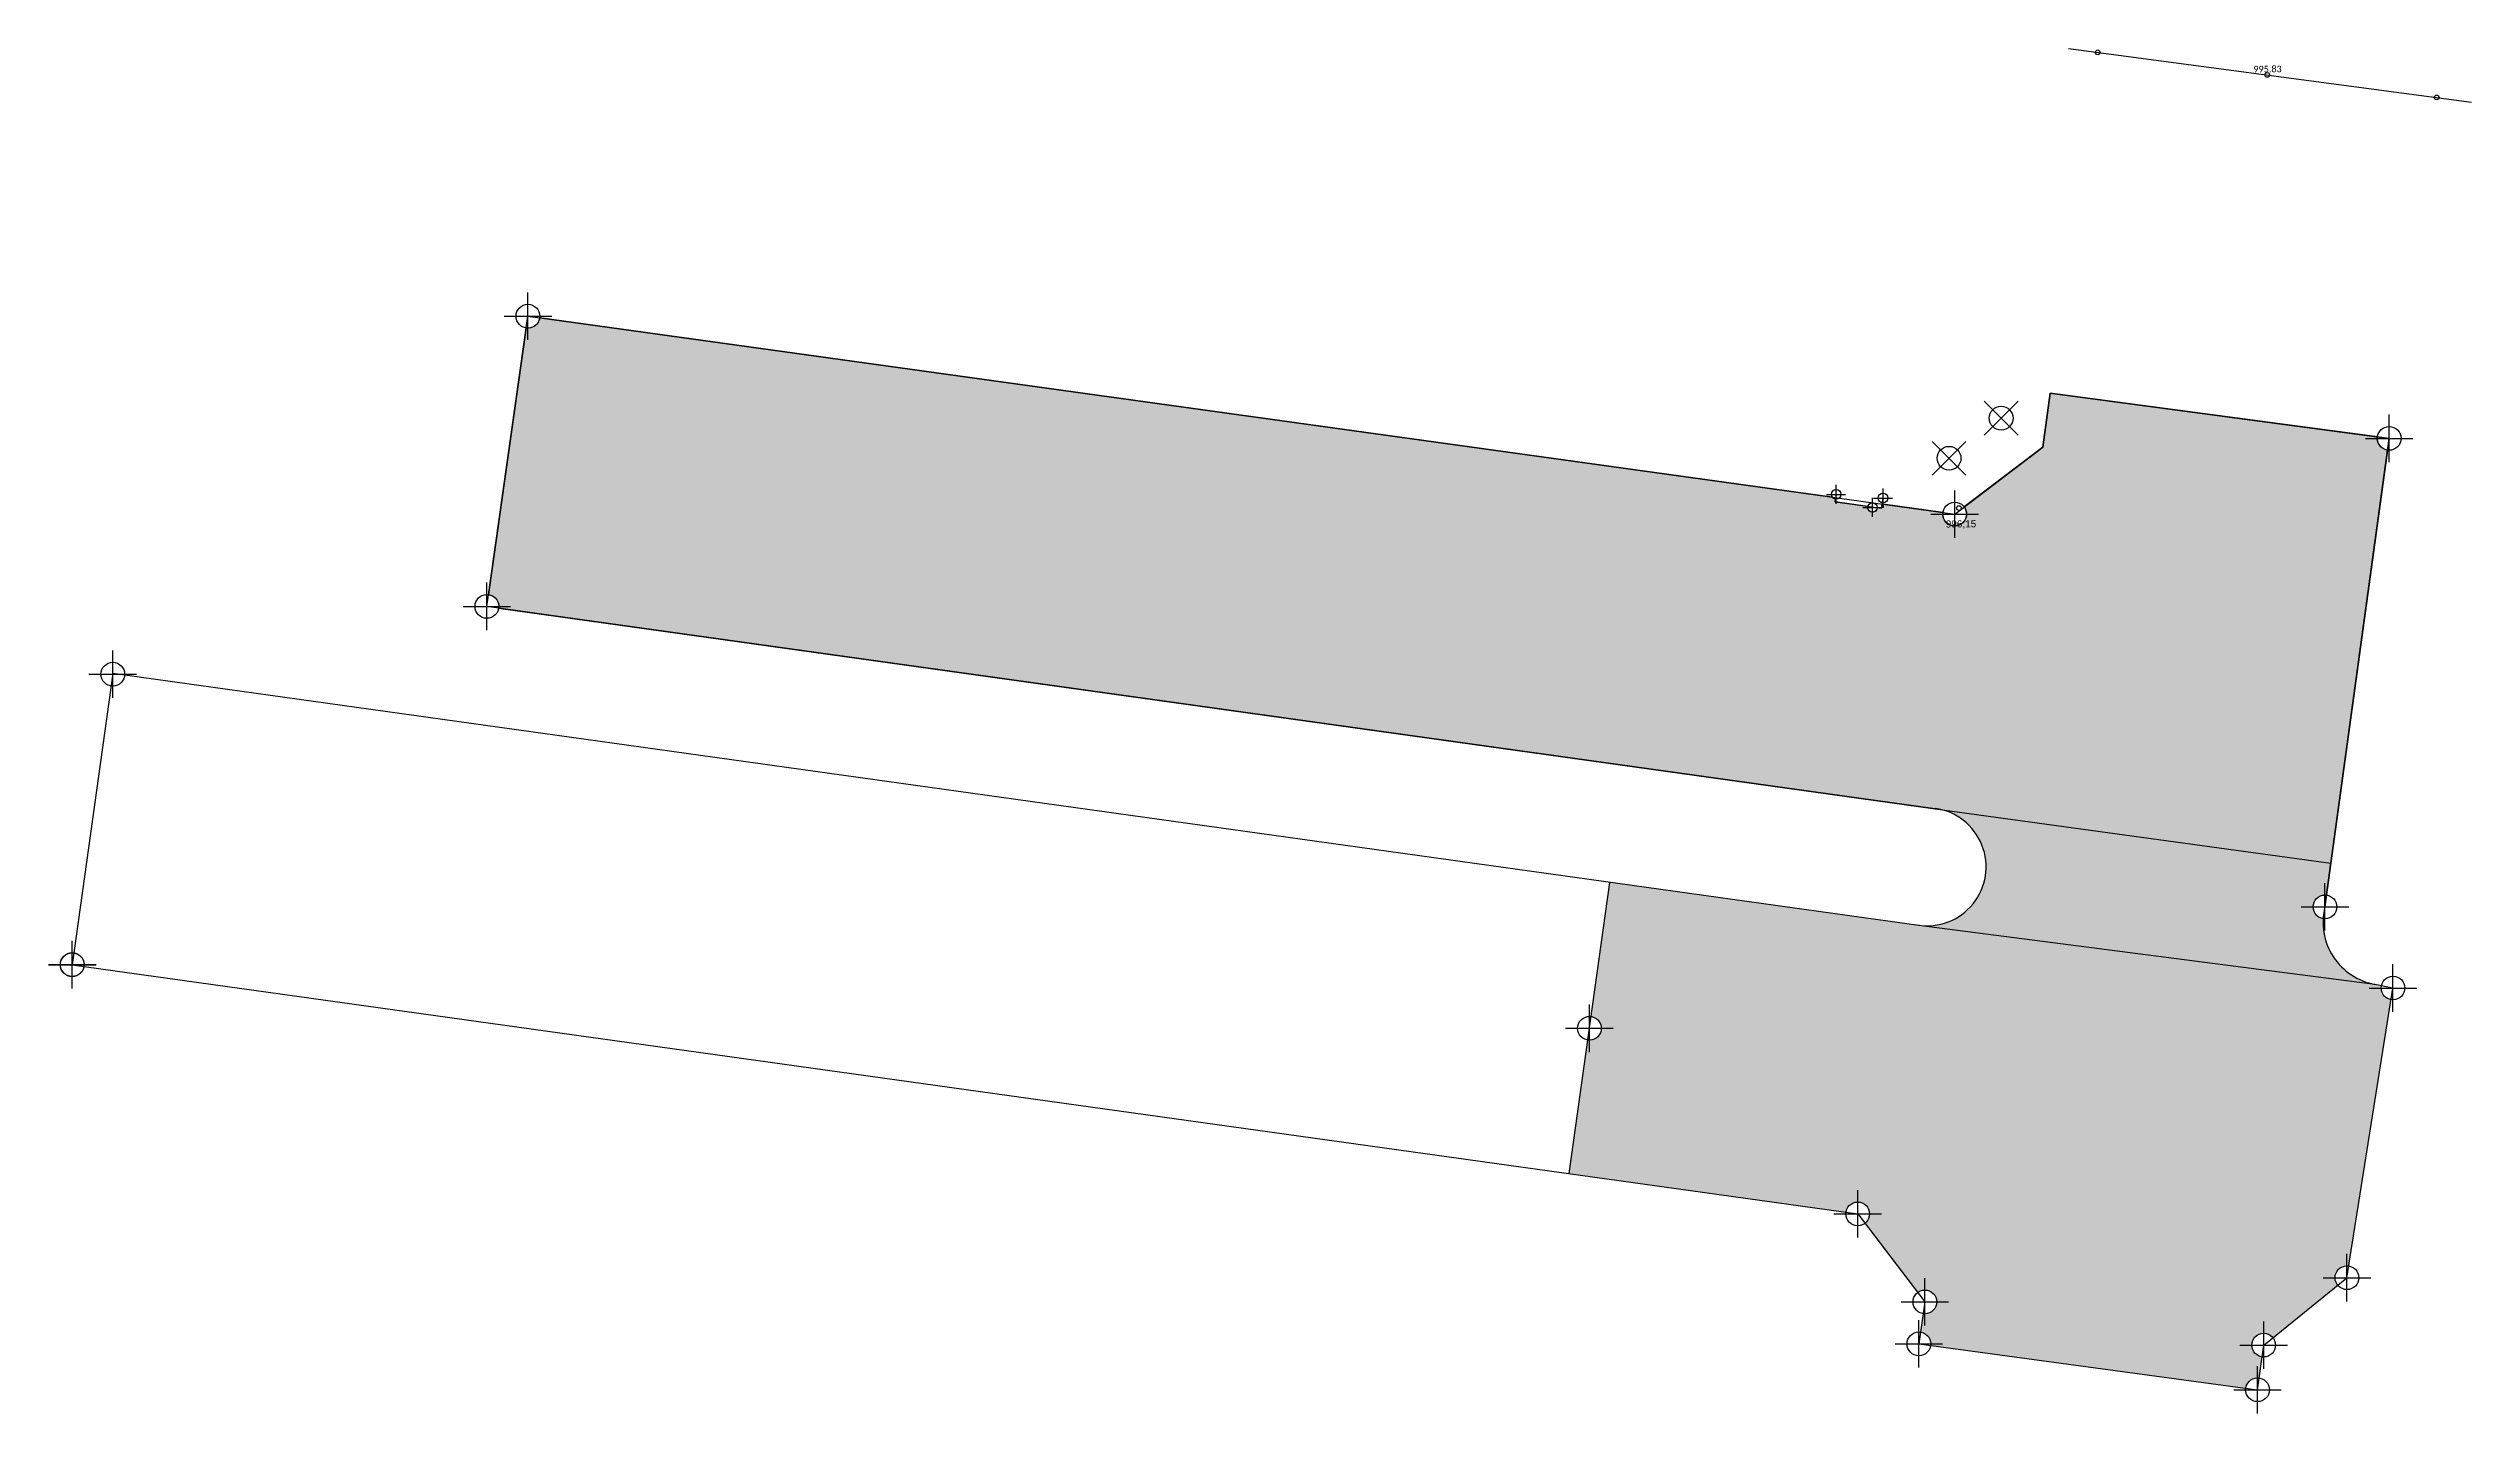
# Model space of a CAD drawing. Header units: metres. Extents: x -977055 to 805873, y -1033982 to 242021.
# Drawn here: x 560.1 to 611.1, y 1130.7 to 1159.4 of the extents above; entities that cross this region are included whole.
import ezdxf

# ---------------------------------------------------------------- set-up
doc = ezdxf.new("R2010")
doc.units = ezdxf.units.M
for name, color, linetype in [('12-CONDICIONES EXISTENTES', 2, 'Continuous'), ('C-ROAD-PROF-TEXT', 11, 'Continuous'), ('linea 1', 1, 'Continuous'), ('PUNTOS V', 4, 'Continuous'), ('V-NODE', 1, 'Continuous')]:
    doc.layers.add(name, color=color, linetype=linetype)
doc.styles.get("Standard").update_dxf_attribs({"font": 'arial.ttf'})

# ---------------------------------------------------------------- blocks, each defined once
blk = doc.blocks.new('*U2820')
at = {"color": 0, "linetype": 'ByBlock', "lineweight": -2, "transparency": 16777216}
for p, q in [((-0.71, -0.71), (0.71, 0.71)), ((-0.71, 0.71), (0.71, -0.71))]:
    blk.add_line(p, q, dxfattribs=at)
blk.add_circle((0, 0), 0.5, dxfattribs=at)
blk = doc.blocks.new('*U2823', base_point=(859.596, 1061.824, 997.32))
at = {"layer": 'V-NODE', "color": 50, "lineweight": -2, "xscale": 0.5, "yscale": 0.5, "zscale": 0.5}
blk.add_blockref('*U2820', (859.596, 1061.824, 997.32), dxfattribs=at)
blk = doc.blocks.new('*U2826', base_point=(858.499, 1060.98, 997.399))
at = {"layer": 'V-NODE', "color": 50, "lineweight": -2, "xscale": 0.5, "yscale": 0.5, "zscale": 0.5}
blk.add_blockref('*U2820', (858.499, 1060.98, 997.399), dxfattribs=at)
blk = doc.blocks.new('*U4378')
at = {"color": 0, "linetype": 'ByBlock', "lineweight": -2, "transparency": 16777216}
for p, q in [((-1, 0), (1, 0)), ((0, -1), (0, 1))]:
    blk.add_line(p, q, dxfattribs=at)
blk.add_circle((0, 0), 0.5, dxfattribs=at)
blk = doc.blocks.new('*U4524', base_point=(856.886, 1059.946, 996.477))
at = {"layer": 'V-NODE', "lineweight": -2, "xscale": 0.2, "yscale": 0.2, "zscale": 0.2}
blk.add_blockref('*U4378', (856.886, 1059.946, 996.477), dxfattribs=at)
blk = doc.blocks.new('*U4554', base_point=(857.109, 1060.144, 996.674))
at = {"layer": 'V-NODE', "lineweight": -2, "xscale": 0.2, "yscale": 0.2, "zscale": 0.2}
blk.add_blockref('*U4378', (857.109, 1060.144, 996.674), dxfattribs=at)
blk = doc.blocks.new('*U4557', base_point=(856.122, 1060.221, 996.673))
at = {"layer": 'V-NODE', "lineweight": -2, "xscale": 0.2, "yscale": 0.2, "zscale": 0.2}
blk.add_blockref('*U4378', (856.122, 1060.221, 996.673), dxfattribs=at)
blk = doc.blocks.new('*U4582')
at = {"color": 0, "linetype": 'ByBlock', "lineweight": -2, "transparency": 16777216}
for p, q in [((-1, 0), (1, 0)), ((0, -1), (0, 1))]:
    blk.add_line(p, q, dxfattribs=at)
blk.add_circle((0, 0), 0.5, dxfattribs=at)
blk = doc.blocks.new('*U4584', base_point=(818.989, 1050.325, 997.271))
at = {"layer": 'V-NODE', "color": 3, "lineweight": -2, "xscale": 0.5, "yscale": 0.5, "zscale": 0.5}
blk.add_blockref('*U4582', (818.989, 1050.325, 997.271), dxfattribs=at)
blk = doc.blocks.new('*U4586', base_point=(858.618, 1059.805, 996.464))
at = {"layer": 'V-NODE', "color": 3, "lineweight": -2, "xscale": 0.5, "yscale": 0.5, "zscale": 0.5}
blk.add_blockref('*U4582', (858.618, 1059.805, 996.464), dxfattribs=at)
blk = doc.blocks.new('*U4587', base_point=(828.582, 1063.97, 996.881))
at = {"layer": 'V-NODE', "color": 3, "lineweight": -2, "xscale": 0.5, "yscale": 0.5, "zscale": 0.5}
blk.add_blockref('*U4582', (828.582, 1063.97, 996.881), dxfattribs=at)
blk = doc.blocks.new('*U4588', base_point=(827.718, 1057.863, 996.93))
at = {"layer": 'V-NODE', "color": 3, "lineweight": -2, "xscale": 0.5, "yscale": 0.5, "zscale": 0.5}
blk.add_blockref('*U4582', (827.718, 1057.863, 996.93), dxfattribs=at)
blk = doc.blocks.new('*U4589', base_point=(819.841, 1056.436, 997.217))
at = {"layer": 'V-NODE', "color": 3, "lineweight": -2, "xscale": 0.5, "yscale": 0.5, "zscale": 0.5}
blk.add_blockref('*U4582', (819.841, 1056.436, 997.217), dxfattribs=at)
blk = doc.blocks.new('*U4590', base_point=(818.988, 1050.321, 997.256))
at = {"layer": 'V-NODE', "color": 3, "lineweight": -2, "xscale": 0.5, "yscale": 0.5, "zscale": 0.5}
blk.add_blockref('*U4582', (818.988, 1050.321, 997.256), dxfattribs=at)
blk = doc.blocks.new('*U4591', base_point=(850.928, 1048.984, 996.868))
at = {"layer": 'V-NODE', "color": 3, "lineweight": -2, "xscale": 0.5, "yscale": 0.5, "zscale": 0.5}
blk.add_blockref('*U4582', (850.928, 1048.984, 996.868), dxfattribs=at)
blk = doc.blocks.new('*U4592', base_point=(856.576, 1045.078, 996.745))
at = {"layer": 'V-NODE', "color": 3, "lineweight": -2, "xscale": 0.5, "yscale": 0.5, "zscale": 0.5}
blk.add_blockref('*U4582', (856.576, 1045.078, 996.745), dxfattribs=at)
blk = doc.blocks.new('*U4593', base_point=(857.991, 1043.226, 996.79))
at = {"layer": 'V-NODE', "color": 3, "lineweight": -2, "xscale": 0.5, "yscale": 0.5, "zscale": 0.5}
blk.add_blockref('*U4582', (857.991, 1043.226, 996.79), dxfattribs=at)
blk = doc.blocks.new('*U4594', base_point=(857.864, 1042.343, 996.842))
at = {"layer": 'V-NODE', "color": 3, "lineweight": -2, "xscale": 0.5, "yscale": 0.5, "zscale": 0.5}
blk.add_blockref('*U4582', (857.864, 1042.343, 996.842), dxfattribs=at)
blk = doc.blocks.new('*U4595', base_point=(864.993, 1041.377, 996.865))
at = {"layer": 'V-NODE', "color": 3, "lineweight": -2, "xscale": 0.5, "yscale": 0.5, "zscale": 0.5}
blk.add_blockref('*U4582', (864.993, 1041.377, 996.865), dxfattribs=at)
blk = doc.blocks.new('*U4596', base_point=(865.123, 1042.317, 996.807))
at = {"layer": 'V-NODE', "color": 3, "lineweight": -2, "xscale": 0.5, "yscale": 0.5, "zscale": 0.5}
blk.add_blockref('*U4582', (865.123, 1042.317, 996.807), dxfattribs=at)
blk = doc.blocks.new('*U4597', base_point=(866.876, 1043.735, 996.763))
at = {"layer": 'V-NODE', "color": 3, "lineweight": -2, "xscale": 0.5, "yscale": 0.5, "zscale": 0.5}
blk.add_blockref('*U4582', (866.876, 1043.735, 996.763), dxfattribs=at)
blk = doc.blocks.new('*U4598', base_point=(867.845, 1049.832, 996.672))
at = {"layer": 'V-NODE', "color": 3, "lineweight": -2, "xscale": 0.5, "yscale": 0.5, "zscale": 0.5}
blk.add_blockref('*U4582', (867.845, 1049.832, 996.672), dxfattribs=at)
blk = doc.blocks.new('*U4599', base_point=(866.413, 1051.539, 996.589))
at = {"layer": 'V-NODE', "color": 3, "lineweight": -2, "xscale": 0.5, "yscale": 0.5, "zscale": 0.5}
blk.add_blockref('*U4582', (866.413, 1051.539, 996.589), dxfattribs=at)
blk = doc.blocks.new('*U4600', base_point=(867.765, 1061.399, 996.366))
at = {"layer": 'V-NODE', "color": 3, "lineweight": -2, "xscale": 0.5, "yscale": 0.5, "zscale": 0.5}
blk.add_blockref('*U4582', (867.765, 1061.399, 996.366), dxfattribs=at)

msp = doc.modelspace()

# ---------------------------------------------------------------- hatches: boundary and pattern name
h = msp.add_hatch(color=1)
h.dxf.hatch_style = 1
h.paths.add_polyline_path([(609.30415, 1150.93342, -0.41302009), (609.0903, 1151.21406), (602.20088, 1152.13014), (602.04531, 1150.99558), (600.39019, 1149.73833, -0.16384986), (600.44112, 1149.58711, -1.07138124), (599.94349, 1149.62144), (598.68212, 1149.79635), (598.68212, 1149.70477), (598.55893, 1149.72193, -1.07974303), (598.36142, 1149.74945), (597.67314, 1149.84532), (597.68132, 1149.90406, -0.2041609), (597.61413, 1149.94445), (570.40275, 1153.71777, -0.415021), (570.1201, 1153.50457), (569.32614, 1147.89264, -0.41371286), (569.53871, 1147.61051), (599.78124, 1143.38462), (608.11242, 1142.24225)])
h.paths.add_polyline_path([(609.37888, 1139.3672, -0.42589129), (609.17297, 1139.66312), (609.03547, 1139.6906), (599.43961, 1140.92631), (592.92942, 1141.83491), (592.53567, 1139.01371, -0.37415704), (592.75112, 1138.76611, -0.45543773), (592.46656, 1138.51851), (592.07424, 1135.70749), (597.90151, 1134.89464, -0.93299704), (598.39912, 1134.86011, -0.23354976), (598.30102, 1134.66155), (599.41337, 1133.20754, -0.61932952), (599.81412, 1133.00811, -0.45512913), (599.52981, 1132.76047), (599.47321, 1132.37249, -0.41123203), (599.68485, 1132.09154), (606.31838, 1131.19267, -0.41501737), (606.60036, 1131.40675), (606.66187, 1131.85146, -0.37451175), (606.44612, 1132.09911, -0.7069306), (606.89049, 1132.25633), (608.25475, 1133.35988, -0.1716938), (608.19912, 1133.51711, -0.46116782), (608.48836, 1133.76401)])
h.paths.add_polyline_path([(599.96743, 1149.22321), (600.68332, 1149.23034), (600.68024, 1149.53943), (599.96434, 1149.5323)], flags=24)
h = msp.add_hatch(color=1)
h.dxf.hatch_style = 1
h.paths.add_polyline_path([(607.73612, 1141.32111, -0.45471325), (608.02008, 1141.56879), (608.11242, 1142.24225), (599.91892, 1143.36574, -0.94062016), (599.45326, 1140.93457), (609.0426, 1139.68968, -0.38039394), (607.94819, 1141.074, -0.37027466)])

# ---------------------------------------------------------------- linework, layer by layer
at = {"color": 1}
msp.add_lwpolyline([(599.94349, 1149.62144), (598.68212, 1149.79635), (598.68212, 1149.72811), (598.65453, 1149.72811), (598.65187, 1149.70899), (598.55893, 1149.72193, -1.07974303), (598.36142, 1149.74945), (597.67314, 1149.84532), (597.68132, 1149.90406, -0.2041609), (597.61413, 1149.94445), (570.40275, 1153.71777, -0.415021), (570.1201, 1153.50457), (569.32614, 1147.89264, -0.41371286), (569.53871, 1147.61051), (599.78124, 1143.38462), (608.11242, 1142.24225), (609.30415, 1150.93342, -0.41302009), (609.0903, 1151.21406), (602.20088, 1152.13014), (602.04531, 1150.99558), (600.39019, 1149.73833, -0.16384986), (600.44112, 1149.58711, -1.07138124)], format="xyb", close=True, dxfattribs=at)
for points, elevation in [([(600.19112, 1149.58711), (602.04531, 1150.99558), (602.20088, 1152.13014), (609.33812, 1151.18111), (607.98612, 1141.32111)], 996.462), ([(599.78124, 1143.38462), (608.11242, 1142.24225)], 996.879)]:
    msp.add_lwpolyline(points, dxfattribs=dict(at, elevation=elevation))
at = {"layer": '12-CONDICIONES EXISTENTES', "color": 1}
for points, elevation in [([(602.58511, 1159.38629), (611.0717, 1158.25821)], 996.877), ([(599.78124, 1143.38462), (569.29112, 1147.64511), (570.15512, 1153.75211), (600.19112, 1149.58711)], 996.879), ([(602.04531, 1150.99558), (602.20088, 1152.13014)], 996.587), ([(600.19112, 1149.58711), (602.04531, 1150.99558)], 996.462), ([(607.98612, 1141.32111), (609.33812, 1151.18111)], 996.587), ([(597.69512, 1150.00311), (597.67314, 1149.84532)], 996.671), ([(598.68212, 1149.92611), (598.65187, 1149.70899)], 996.672), ([(592.07424, 1135.70749), (592.92942, 1141.83491)], 996.866)]:
    msp.add_lwpolyline(points, dxfattribs=dict(at, elevation=elevation))
at = {"layer": '12-CONDICIONES EXISTENTES', "color": 5, "elevation": 996.671}
msp.add_lwpolyline([(597.69512, 1150.00311), (597.67314, 1149.84532), (598.65187, 1149.70899), (598.68212, 1149.92611)], dxfattribs=at)
at = {"layer": '12-CONDICIONES EXISTENTES', "color": 1, "elevation": 997.254}
msp.add_lwpolyline([(599.43961, 1140.92631), (561.41412, 1146.23339), (560.56212, 1140.10311), (598.14912, 1134.86011), (599.56594, 1133.00811), (599.43712, 1132.12511), (606.56612, 1131.15911), (606.69612, 1132.09911), (608.44912, 1133.51711), (609.41812, 1139.61411), (609.03547, 1139.6906)], close=True, dxfattribs=at)
at = {"layer": '12-CONDICIONES EXISTENTES', "color": 1}
for centre in [(603.2017, 1159.30433, 996.877), (606.77032, 1158.82997, 996.877), (610.33893, 1158.35561, 996.877)]:
    msp.add_circle(centre, 0.05, dxfattribs=at)
for centre, radius, start, end in [((599.61163, 1142.16442, 997.203), 1.24, 260.611204, 82.088245), ((609.27354, 1140.99702, 995.971), 1.32759, 165.870521, 260.110605)]:
    msp.add_arc(centre, radius, start, end, dxfattribs=at)
at = {"layer": 'linea 1', "elevation": 996.405}
msp.add_lwpolyline([(602.20088, 1152.13014), (609.33812, 1151.18111)], close=True, dxfattribs=at)
at = {"layer": 'PUNTOS V', "color": 1}
msp.add_circle((600.27896, 1149.71455, 996.877), 0.05, dxfattribs=at)

# ---------------------------------------------------------------- block references
at = {"layer": 'V-NODE'}
for name, p in [('*U4587', (570.15512, 1153.75211, 996.879)), ('*U2823', (601.16912, 1151.60611, 997.32)), ('*U4600', (609.33812, 1151.18111, 996.364)), ('*U2826', (600.07212, 1150.76211, 997.399)), ('*U4557', (597.69512, 1150.00311, 996.671)), ('*U4524', (598.45912, 1149.72811, 996.475)), ('*U4554', (598.68212, 1149.92611, 996.672)), ('*U4586', (600.19112, 1149.58711, 996.462)), ('*U4588', (569.29112, 1147.64511, 996.928)), ('*U4589', (561.41412, 1146.21811, 997.215)), ('*U4599', (607.98612, 1141.32111, 996.587)), ('*U4590', (560.56112, 1140.10311, 997.254)), ('*U4584', (560.56212, 1140.10711, 997.269)), ('*U4598', (609.41812, 1139.61411, 996.67)), ('*U4591', (592.50112, 1138.76611, 996.866)), ('*U4592', (598.14912, 1134.86011, 996.743)), ('*U4597', (608.44912, 1133.51711, 996.761)), ('*U4593', (599.56412, 1133.00811, 996.788)), ('*U4594', (599.43712, 1132.12511, 996.84)), ('*U4596', (606.69612, 1132.09911, 996.805)), ('*U4595', (606.56612, 1131.15911, 996.863))]:
    msp.add_blockref(name, p, dxfattribs=at)

# ---------------------------------------------------------------- texts
at = {"layer": 'C-ROAD-PROF-TEXT', "color": 11, "linetype": 'Continuous', "lineweight": -3, "char_height": 0.15, "attachment_point": 8, "rotation": 0.571108}
for s, insert in [('{\\fCalibri|b0|i0|c0|p34;\\H0.91667x;\\C256;995.83}', (606.77731, 1158.88322, 996.877)), ('{\\C2;996,15}', (600.325, 1149.27901))]:
    msp.add_mtext(s, dxfattribs=dict(at, insert=insert))

doc.saveas('drawing.dxf')
